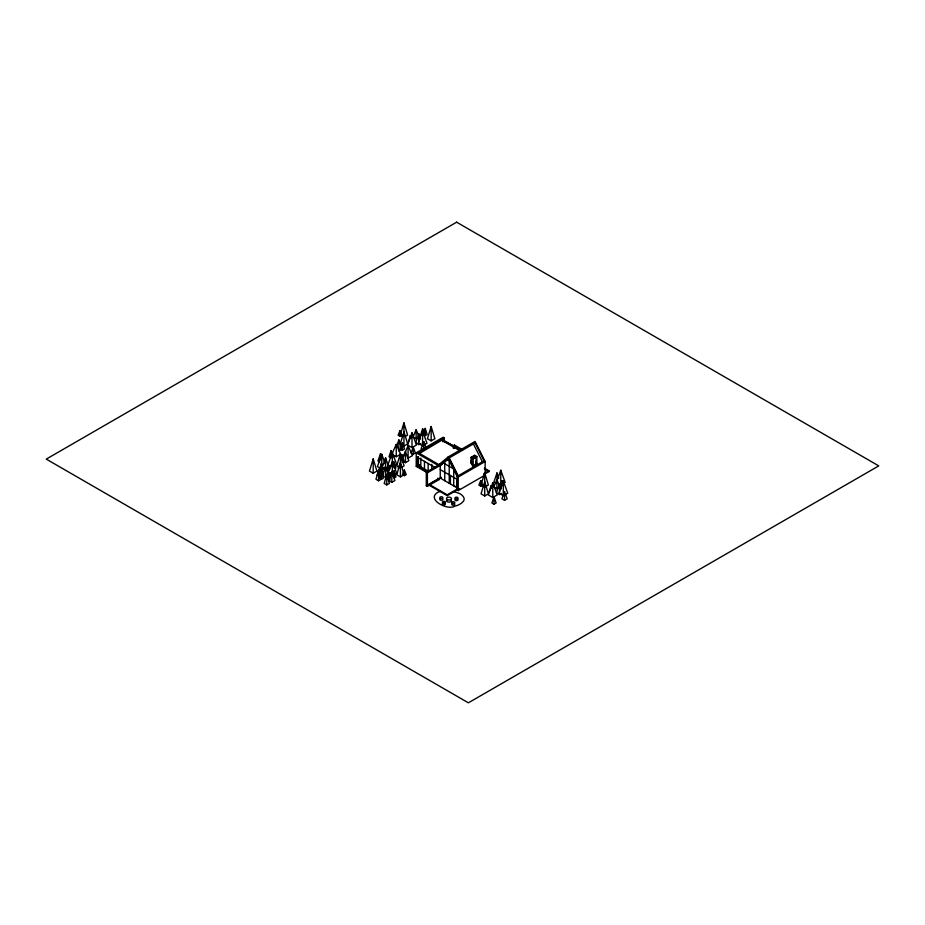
<?xml version="1.0" encoding="UTF-8"?>
<svg xmlns="http://www.w3.org/2000/svg" width="925" height="925" viewBox="0 0 925 925"><rect width="100%" height="100%" fill="white"/><g stroke="black" fill="none" stroke-linecap="round" stroke-linejoin="round"><path stroke-width="1.39" d="M378.579 470.166L375.989 479.289L378.579 480.78L381.158 479.289L378.579 470.166L378.579 480.78M386.789 474.294L384.21 483.417L386.789 484.908L389.379 483.417L386.789 474.294L386.789 484.908M405.15 436.473L407.613 435.062L403.924 422.898L400.248 435.062L402.699 436.473M401.623 467.287L404.075 465.865L400.398 453.712L396.709 465.865L399.172 467.287M484.7 472.837L481.012 485.001L484.7 487.128L488.377 485.001L484.7 472.837L484.735 495.973L488.412 493.846L484.735 481.682L481.046 493.846L484.735 495.973M373.203 458.904L369.468 471.068L373.203 473.218L376.938 471.068L373.203 458.904L373.203 473.218M431.154 426.552L427.419 438.716L431.154 440.867L434.889 438.716L431.154 426.552L431.154 440.867M377.203 475.277L379.1 469.195L380.996 475.277M381.389 463.333L379.493 469.414L381.389 470.501L383.285 469.414L381.389 463.333L381.389 470.501M379.805 474.93L381.701 468.848L383.597 474.93L381.701 476.028L381.701 468.848M379.528 478.26L381.424 472.178L383.32 478.26L381.424 479.358L381.424 472.178M389.922 472.976L388.026 479.058L389.922 480.144L389.922 472.976L390.674 475.404M393.275 464.431L394.027 462.003L395.923 468.073M392.547 475.716L394.073 470.848L395.969 476.93L394.073 478.028L394.073 470.848M408.434 441.699L410.33 435.617L411.082 438.057M420.759 434.854L422.656 428.772L424.552 434.854M423.361 434.496L425.257 428.414L427.153 434.496L425.257 435.594L423.361 434.496L425.257 433.409M489.198 491.637L491.094 485.556L491.094 488.423M382.927 465.622L385.575 457.794L388.662 466.917L385.575 468.709L383.517 467.518M391.807 471.426L388.72 480.549L391.807 482.33L394.894 480.549L391.807 471.426L391.807 482.33M420.551 438.947L418.782 433.744L415.695 442.855L418.782 444.647L420.84 443.457M498.76 478.156L497.002 472.953L493.904 482.064L495.962 483.255M501.315 488.886L499.546 483.671L496.459 492.794L499.546 494.586L501.604 493.395M391.102 450.672L388.986 456.753L391.102 457.967L391.102 450.672L393.217 456.753M402.456 442.902L400.34 448.983L402.456 450.197L404.572 448.983L402.456 442.902L402.456 450.197M401.057 457.147L401.901 454.718L404.017 460.8L401.901 462.026M413.255 446.948L411.139 453.03L413.255 454.256L415.371 453.03L413.255 446.948L413.255 454.256M494.031 496.887L491.915 502.969L494.031 504.183L496.135 502.969L494.031 496.887L494.031 504.183M385.228 463.853L381.805 454.395L377.388 466.558L380.695 468.466M394.547 466.015L396.756 464.743L392.35 452.579L387.933 464.743L391.24 466.651M412.007 432.865L407.601 445.029L412.007 447.584L416.423 445.029L412.007 432.865L412.007 447.584M492.782 482.804L488.365 494.967L492.782 497.511L497.188 494.967L492.782 482.804L492.782 497.511M496.852 481.081L500.772 470.27L505.177 482.434M503.327 481L498.91 493.164L503.327 495.708L503.327 481L507.733 493.164L505.524 494.436M381.47 456.071L380.58 453.643L377.932 460.904L379.701 461.922M425.986 447.665L423.777 441.618L421.129 448.879L422.898 449.897M499.789 486.874L501.986 480.827L502.876 483.243M504.541 491.557L501.893 498.806L504.541 500.344L507.189 498.806L504.541 491.557L504.541 500.344M396.467 446.463L398.883 439.953L402.271 449.076L398.883 451.03L398.883 439.953M405.474 451.585L402.086 460.708L405.474 462.662L408.85 460.708L405.474 451.585L405.474 462.662M399.993 430.668L398.097 435.178L399.993 436.276L401.889 435.178L399.993 430.668L399.993 436.276M398.166 468.212L400.062 463.703L401.485 467.09M404.364 470.085L402.467 474.594L404.364 475.693L406.272 474.594L404.364 470.085L404.364 475.693M480.757 480.607L478.861 485.116L480.757 486.215L482.653 485.116L480.757 480.607L480.757 486.215M386.164 470.339L388.222 465.495L389.76 469.125M418.713 435.814L416.134 429.755L413.047 437.016L416.134 438.808L418.192 437.618M499.477 485.741L496.91 479.693L493.811 486.955L496.91 488.735L498.968 487.556M391.842 454.187L396.258 444.405L400.664 454.187L396.258 456.73L392.952 454.822M403.693 455.586L408.098 445.804L412.515 455.586L408.098 458.141L408.098 445.804M438.045 465.391L448.128 456.973L475.057 441.433L485.151 461.506L485.151 475.045L484.041 474.409L488.909 471.6L488.909 470.756L484.411 468.154M448.128 458.534L457.123 476.41L458.222 477.046L485.151 461.506L484.041 460.87L475.057 442.983L448.128 458.534L439.144 466.027L416.227 452.799L416.227 466.339L427.408 472.802L427.408 486.342L426.309 485.706L426.309 472.166L442.936 462.569M448.232 458.731L440.242 465.391L440.242 478.086L457.019 487.776L457.019 479.312L440.242 469.623M403.959 446.035L407.647 443.908L403.959 431.744L400.282 443.908L403.959 446.035L403.924 422.898M382.904 468.466L385.112 467.194M422.552 445.769L426.968 443.225L422.552 431.062L418.146 443.225L422.552 445.769L422.656 428.772M416.227 452.799L443.156 437.259L444.254 437.895L444.254 441.953M444.254 437.895L418.424 452.799L439.144 464.766M419.672 453.354L442.601 439.687L453.863 446.197L453.863 448.174M419.777 465.564L417.325 466.975L417.325 457.239L418.424 456.615M390.281 473.357L388.222 474.548L388.222 465.495M385.609 477.554L388.697 475.774L385.609 466.651L382.522 475.774L385.609 477.554L385.575 457.794M394.582 474.872L396.79 473.6L392.385 461.436L387.968 473.6L390.177 474.872M416.227 466.339L418.678 464.928M419.777 464.72L417.325 466.131L428.229 472.421M453.319 448.371L453.319 445.665L454.418 445.029L462.616 449.77M400.433 476.849L404.109 474.722L400.433 462.558L396.744 474.722L400.433 476.849L400.398 453.712M453.863 446.197L442.058 440.011M445.387 461.159L447.827 459.748M427.408 472.802L441.988 464.385M470.998 463.043L470.998 457.401L474.664 455.285L476.861 456.557L476.861 465.021L475.762 462.835M471.727 464.13L471.727 457.401L474.664 455.713L476.132 456.557L476.132 464.917M471.727 457.401L473.195 458.245L476.132 456.557M426.309 485.706L438.045 478.93L439.144 479.566L438.045 478.086M476.861 456.557L473.195 458.673L470.998 457.401M459.575 488.539L447.226 495.661L429.246 485.278L429.246 484.434L441.583 477.312M427.408 486.342L439.144 479.566M484.041 460.87L457.123 476.41L457.123 489.949L458.222 490.585L483.925 475.751M429.246 484.434L447.226 494.817L457.123 489.105M484.041 473.565L488.909 470.756M463.309 449.111L459.76 448.903A6.174 3.561 0 0 0 459.367 448.949M453.319 445.665L461.517 450.406M442.058 440.427L460.407 451.03M484.411 468.998L488.909 471.6M498.563 483.706L500.772 484.978L500.772 470.27M443.237 462.893L455.227 469.819M417.325 457.239L435.606 467.796M428.171 471.126L418.424 465.495L418.424 457.875M473.403 443.942L482.399 461.818M475.762 461.286L476.861 463.471L473.195 465.587L470.998 461.205M470.998 462.766L473.195 467.137L473.195 458.245M449.226 457.898L458.222 475.774M448.128 456.973L458.222 477.046L458.222 490.585M501.986 480.827L501.986 485.845M499.546 483.671L499.546 494.586M497.002 472.953L497.002 481.127M496.91 479.693L496.91 488.735M474.664 455.285L474.664 458.499M456.349 485.533L456.349 487.012M454.418 445.029L454.418 447.735M453.724 469.553L453.724 485.879M450.429 475.508L450.429 483.972M449.226 460.719L449.226 483.278M447.226 494.817L447.226 495.661M444.74 461.644L444.74 480.688M442.601 439.687L442.601 441.664M431.813 464.338L431.813 469.414M428.148 463.494L428.148 471.103M425.257 428.414L425.257 435.594M424.483 461.378L424.483 468.987M423.777 441.618L423.777 449.145M420.817 457.991L420.817 466.871M418.782 433.744L418.782 444.647M416.134 429.755L416.134 438.808M410.33 435.617L410.33 438.496M401.901 454.718L401.901 459.586M400.062 463.703L400.062 467.911M396.258 444.405L396.258 456.73M394.027 462.003L394.027 467.738M392.35 452.579L392.385 473.473M381.805 454.395L381.805 467.761M380.58 453.643L380.58 459.922M379.1 469.195L379.1 474.941M440.046 491.51A18.477 10.672 0 0 0 437.745 492.377C425.997 499.165 447.365 510.866 454.857 506.172A16.199 9.354 0 0 0 462.211 502.518C467.507 498.321 460.904 493.222 456.464 492.47A27.033 15.609 0 0 0 454.048 491.73M457.378 499.026A1.549 0.902 0 0 1 457.655 500.367A1.549 0.902 0 0 1 455.331 500.367A1.549 0.902 0 0 1 455.609 499.026M453.724 503.454A1.549 0.902 0 0 1 454.51 504.842A1.549 0.902 0 0 1 451.99 504.842A1.549 0.902 0 0 1 452.788 503.454M444.486 503.119A1.549 0.902 0 0 1 445.203 504.403A1.549 0.902 0 0 1 442.913 504.645A1.549 0.902 0 0 1 442.763 503.304M442.451 498.725A1.549 0.902 0 0 1 442.3 500.067A1.549 0.902 0 0 1 440.011 499.824A1.549 0.902 0 0 1 440.728 498.54M450.984 499.882A2.474 1.422 0 0 1 450.51 501.801A2.474 1.422 0 0 1 447.145 501.662A2.474 1.422 0 0 1 447.168 499.72M456.626 222.185L46.25 459.112L468.374 702.815L878.75 465.888L456.626 222.185M455.586 498.806A1.549 0.902 0 0 0 458.037 498.17A1.549 0.902 0 0 0 455.863 497.257A1.549 0.902 0 0 0 455.586 498.806M452.348 503.35A1.549 0.902 0 0 0 454.799 502.714A1.549 0.902 0 0 0 452.626 501.801A1.549 0.902 0 0 0 452.348 503.35M442.948 502.98A1.549 0.902 0 0 0 445.411 502.344A1.549 0.902 0 0 0 443.225 501.431A1.549 0.902 0 0 0 442.948 502.98M440.439 498.402A1.549 0.902 0 0 0 442.89 497.766A1.549 0.902 0 0 0 440.716 496.852A1.549 0.902 0 0 0 440.439 498.402M447.527 499.743A2.474 1.422 0 0 0 451.423 498.714A2.474 1.422 0 0 0 447.931 497.28A2.474 1.422 0 0 0 447.527 499.743"/></g></svg>
